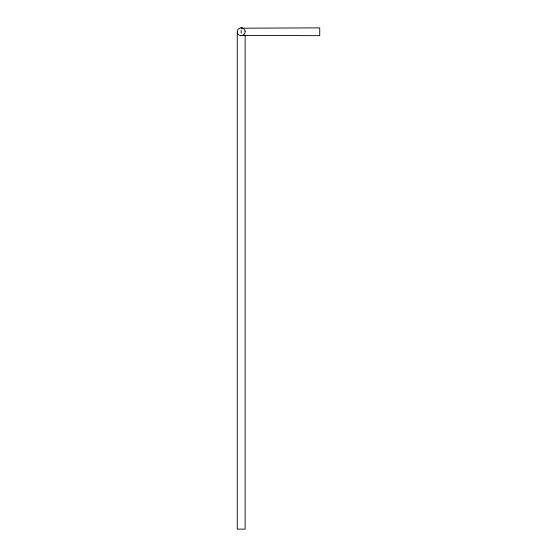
<?xml version="1.0" encoding="UTF-8"?>
<svg xmlns="http://www.w3.org/2000/svg" width="557" height="557" viewBox="0 0 557 557"><rect width="100%" height="100%" fill="white"/><g stroke="black" fill="none" stroke-linecap="round" stroke-linejoin="round"><path stroke-width="0.84" d="M237.268 31.916L237.268 529.15L245.122 529.15L245.122 35.251M241.195 28.198L319.732 27.871L319.732 35.683L241.195 35.37M241.195 27.899L242.072 27.92L241.195 27.864M241.195 30.196L241.195 33.197M245.122 31.631L245.024 32.647A3.927 3.927 0 0 1 239.064 35.07A3.927 3.927 0 0 1 238.828 28.644A3.927 3.927 0 0 1 244.948 30.621L245.122 31.631"/></g></svg>
